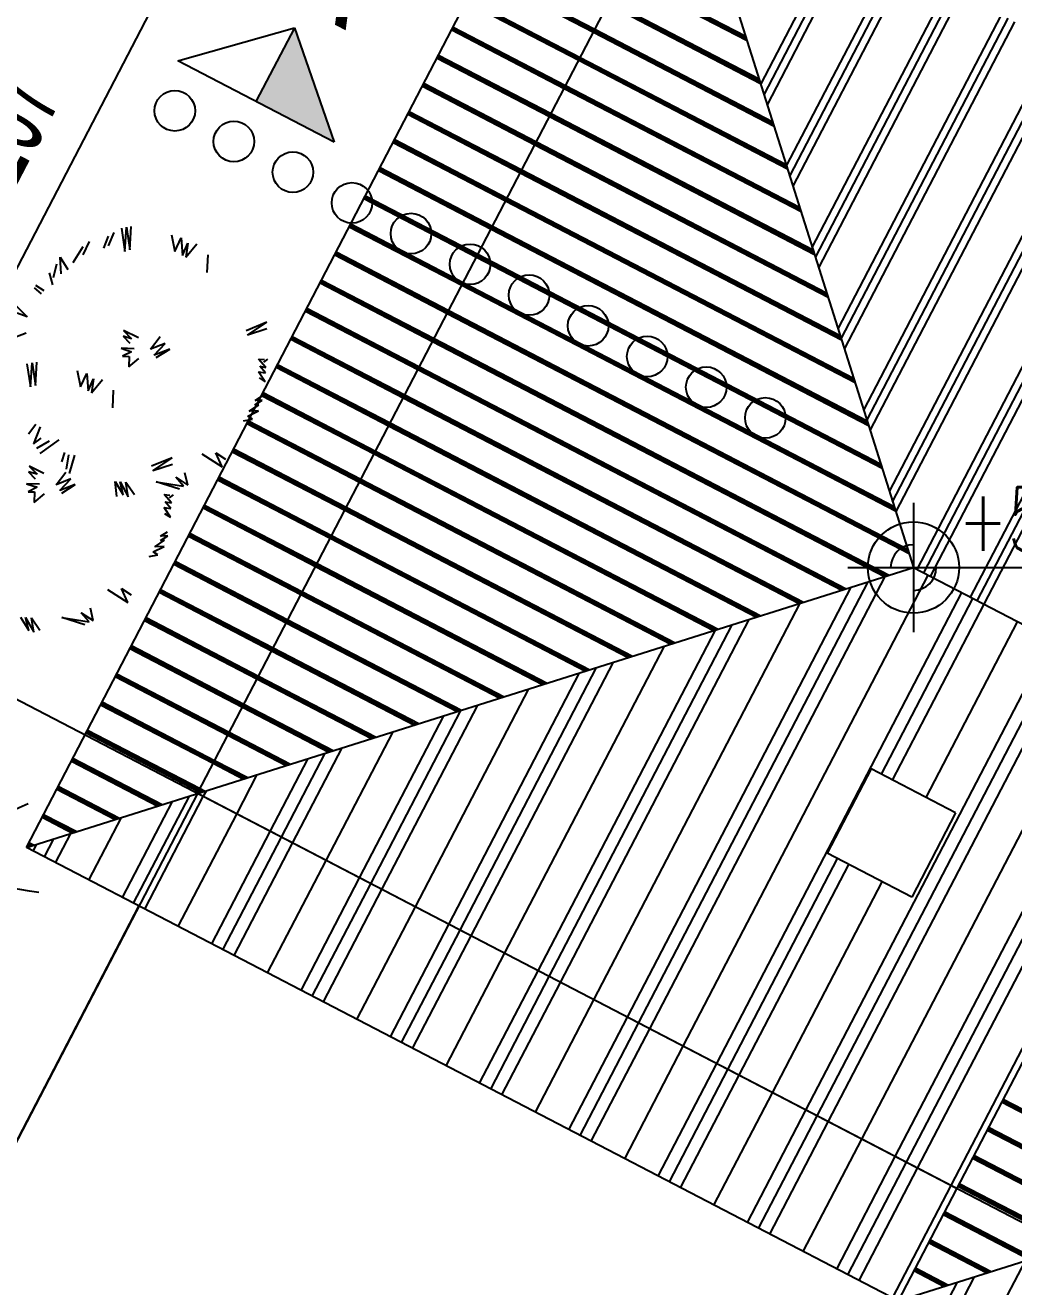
# Model space of a CAD drawing. Extents: x 3907.4 to 3911.57, y -3054.42 to -3053.7.
# Drawn here: x 3907.61819 to 3907.64938, y -3053.99474 to -3053.95494 of the extents above; entities that cross this region are included whole.
import ezdxf
from ezdxf.enums import TextEntityAlignment as Align

# ---------------------------------------------------------------- set-up
doc = ezdxf.new("R2010")
doc.units = 0
doc.header["$LTSCALE"] = 2
doc.header["$MEASUREMENT"] = 0
doc.linetypes.add('ACAD_ISO03W100', pattern=[30, 12, -18])
for name, color, linetype in [('ARAZİ', 7, 'CONTINUOUS'), ('AĞAÇ', 9, 'CONTINUOUS'), ('DUVAR', 7, 'CONTINUOUS'), ('MB', 11, 'CONTINUOUS'), ('OLÇÜ', 6, 'CONTINUOUS'), ('TEXT', 11, 'CONTINUOUS'), ('YAKLASMA', 6, 'CONTINUOUS'), ('ÇATI', 7, 'CONTINUOUS'), ('ÇATI TARAMA', 9, 'CONTINUOUS'), ('ÖLÇÜ İZİ', 9, 'CONTINUOUS')]:
    doc.layers.add(name, color=color, linetype=linetype)
doc.styles.add('İSİM', font='comicbd.ttf')
doc.styles.add('KAPı-PEN', font='simplex.shx', dxfattribs={"width": 0.7, "height": 10})
doc.styles.add('ÖLÇÜ', font='stylu.ttf', dxfattribs={"width": 0.5})

msp = doc.modelspace()

# ---------------------------------------------------------------- hatches: boundary and pattern name
at = {"layer": 'TEXT'}
msp.add_hatch(color=256, dxfattribs=at).paths.add_polyline_path([(3907.62547, -3053.957343), (3907.627935, -3053.958625), (3907.62668, -3053.955017)])

# ---------------------------------------------------------------- linework, layer by layer
at = {"layer": 'ARAZİ', "color": 2}
msp.add_line((3907.612085, -3054.001356), (3907.621776, -3053.982726), dxfattribs=at)
at = {"layer": 'AĞAÇ'}
for p, q in [((3907.621224, -3053.961337), (3907.621336, -3053.962071)), ((3907.621336, -3053.962071), (3907.621388, -3053.96131)), ((3907.621388, -3053.96131), (3907.62149, -3053.962022)), ((3907.62149, -3053.962022), (3907.621532, -3053.961292)), ((3907.620674, -3053.961966), (3907.620819, -3053.961595)), ((3907.620816, -3053.961895), (3907.620991, -3053.961481)), ((3907.622807, -3053.961554), (3907.622914, -3053.962073)), ((3907.622914, -3053.962073), (3907.623109, -3053.961649)), ((3907.623109, -3053.961649), (3907.623154, -3053.962198)), ((3907.619707, -3053.962423), (3907.620013, -3053.961915)), ((3907.62002, -3053.962184), (3907.620215, -3053.96176)), ((3907.623154, -3053.962198), (3907.623319, -3053.961816)), ((3907.623319, -3053.961816), (3907.623259, -3053.962255)), ((3907.623259, -3053.962255), (3907.623609, -3053.961835)), ((3907.61908, -3053.962899), (3907.619192, -3053.962462)), ((3907.61929, -3053.96225), (3907.619537, -3053.962643)), ((3907.619325, -3053.962777), (3907.61929, -3053.96225)), ((3907.623932, -3053.962736), (3907.623958, -3053.962178)), ((3907.619066, -3053.963125), (3907.618953, -3053.962745)), ((3907.618703, -3053.963415), (3907.618481, -3053.963226)), ((3907.618783, -3053.96332), (3907.61852, -3053.963151)), ((3907.617887, -3053.963768), (3907.618247, -3053.964133)), ((3907.618247, -3053.964133), (3907.617935, -3053.964016)), ((3907.625809, -3053.964304), (3907.625156, -3053.964576)), ((3907.625201, -3053.964717), (3907.625809, -3053.964304)), ((3907.625814, -3053.964519), (3907.625201, -3053.964717)), ((3907.61773, -3053.964827), (3907.61822, -3053.964637)), ((3907.621545, -3053.964828), (3907.621275, -3053.964745)), ((3907.621275, -3053.964745), (3907.621487, -3053.964966)), ((3907.62176, -3053.964802), (3907.62129, -3053.964573)), ((3907.62129, -3053.964573), (3907.621545, -3053.964828)), ((3907.622141, -3053.965156), (3907.62245, -3053.964757)), ((3907.621625, -3053.965142), (3907.621212, -3053.96513)), ((3907.621212, -3053.96513), (3907.621545, -3053.965236)), ((3907.621545, -3053.965236), (3907.62126, -3053.965379)), ((3907.62261, -3053.964976), (3907.622141, -3053.965156)), ((3907.622259, -3053.965342), (3907.62261, -3053.964976)), ((3907.622749, -3053.965152), (3907.622259, -3053.965342)), ((3907.622324, -3053.965419), (3907.622749, -3053.965152)), ((3907.618244, -3053.965615), (3907.618356, -3053.966348)), ((3907.618356, -3053.966348), (3907.618408, -3053.965587)), ((3907.618408, -3053.965587), (3907.61851, -3053.966299)), ((3907.61851, -3053.966299), (3907.618552, -3053.96557)), ((3907.62126, -3053.965379), (3907.621467, -3053.965384)), ((3907.621467, -3053.965384), (3907.621455, -3053.965717)), ((3907.621455, -3053.965717), (3907.621778, -3053.965447)), ((3907.625552, -3053.965468), (3907.625738, -3053.965484)), ((3907.625785, -3053.965733), (3907.625552, -3053.965468)), ((3907.625588, -3053.965695), (3907.625785, -3053.965733)), ((3907.625769, -3053.965904), (3907.625588, -3053.965695)), ((3907.625838, -3053.965477), (3907.625707, -3053.96557)), ((3907.619827, -3053.965831), (3907.619934, -3053.96635)), ((3907.619934, -3053.96635), (3907.620129, -3053.965926)), ((3907.620129, -3053.965926), (3907.620174, -3053.966475)), ((3907.620174, -3053.966475), (3907.620339, -3053.966093)), ((3907.620339, -3053.966093), (3907.620279, -3053.966532)), ((3907.620279, -3053.966532), (3907.620628, -3053.966112)), ((3907.625552, -3053.965876), (3907.625769, -3053.965904)), ((3907.625756, -3053.966183), (3907.625552, -3053.965876)), ((3907.625567, -3053.966059), (3907.625756, -3053.966183)), ((3907.620951, -3053.967013), (3907.620978, -3053.966455)), ((3907.625255, -3053.967114), (3907.625559, -3053.966908)), ((3907.625436, -3053.966915), (3907.625669, -3053.966771)), ((3907.625559, -3053.966908), (3907.625436, -3053.966915)), ((3907.625442, -3053.966776), (3907.625655, -3053.966642)), ((3907.625669, -3053.966771), (3907.625442, -3053.966776)), ((3907.625208, -3053.967274), (3907.625554, -3053.967101)), ((3907.625355, -3053.967364), (3907.625208, -3053.967274)), ((3907.625554, -3053.967101), (3907.625255, -3053.967114)), ((3907.618524, -3053.967536), (3907.618296, -3053.967841)), ((3907.61866, -3053.967604), (3907.618448, -3053.968146)), ((3907.625078, -3053.967421), (3907.625355, -3053.967364)), ((3907.618448, -3053.968146), (3907.618691, -3053.96797)), ((3907.618941, -3053.968063), (3907.618544, -3053.968288)), ((3907.619249, -3053.968018), (3907.618652, -3053.968453)), ((3907.619425, -3053.968421), (3907.619339, -3053.968708)), ((3907.61956, -3053.968489), (3907.61948, -3053.968938)), ((3907.619746, -3053.968505), (3907.619576, -3053.969081)), ((3907.623766, -3053.968458), (3907.624406, -3053.968874)), ((3907.624406, -3053.968874), (3907.624208, -3053.968428)), ((3907.624208, -3053.968428), (3907.624513, -3053.96863)), ((3907.61878, -3053.969079), (3907.61831, -3053.968851)), ((3907.61831, -3053.968851), (3907.618564, -3053.969105)), ((3907.622828, -3053.968581), (3907.622176, -3053.968853)), ((3907.622221, -3053.968994), (3907.622828, -3053.968581)), ((3907.622834, -3053.968796), (3907.622221, -3053.968994)), ((3907.618564, -3053.969105), (3907.618294, -3053.969022)), ((3907.618294, -3053.969022), (3907.618506, -3053.969243)), ((3907.619161, -3053.969433), (3907.61947, -3053.969034)), ((3907.61963, -3053.969253), (3907.619161, -3053.969433)), ((3907.619279, -3053.969619), (3907.61963, -3053.969253)), ((3907.62294, -3053.969197), (3907.623318, -3053.969445)), ((3907.623185, -3053.969484), (3907.62294, -3053.969197)), ((3907.623318, -3053.969445), (3907.623225, -3053.969055)), ((3907.618645, -3053.969419), (3907.618232, -3053.969407)), ((3907.618232, -3053.969407), (3907.618565, -3053.969513)), ((3907.618565, -3053.969513), (3907.61828, -3053.969656)), ((3907.61828, -3053.969656), (3907.618487, -3053.969661)), ((3907.618487, -3053.969661), (3907.618475, -3053.969994)), ((3907.619769, -3053.96943), (3907.619279, -3053.969619)), ((3907.619343, -3053.969697), (3907.619769, -3053.96943)), ((3907.621026, -3053.969337), (3907.621285, -3053.969752)), ((3907.62108, -3053.969801), (3907.621026, -3053.969337)), ((3907.621181, -3053.969341), (3907.621441, -3053.969811)), ((3907.621285, -3053.969752), (3907.621181, -3053.969341)), ((3907.621441, -3053.969811), (3907.621367, -3053.969357)), ((3907.621367, -3053.969357), (3907.621635, -3053.969741)), ((3907.622326, -3053.969341), (3907.623185, -3053.969484)), ((3907.623053, -3053.969577), (3907.622326, -3053.969341)), ((3907.618475, -3053.969994), (3907.618798, -3053.969724)), ((3907.622571, -3053.969745), (3907.622757, -3053.969761)), ((3907.622805, -3053.97001), (3907.622571, -3053.969745)), ((3907.622608, -3053.969972), (3907.622805, -3053.97001)), ((3907.622789, -3053.970181), (3907.622608, -3053.969972)), ((3907.622858, -3053.969754), (3907.622726, -3053.969848)), ((3907.622572, -3053.970153), (3907.622789, -3053.970181)), ((3907.622776, -3053.97046), (3907.622572, -3053.970153)), ((3907.622587, -3053.970337), (3907.622776, -3053.97046)), ((3907.622275, -3053.971392), (3907.622579, -3053.971185)), ((3907.622456, -3053.971193), (3907.622689, -3053.971048)), ((3907.622579, -3053.971185), (3907.622456, -3053.971193)), ((3907.622462, -3053.971053), (3907.622675, -3053.970919)), ((3907.622689, -3053.971048), (3907.622462, -3053.971053)), ((3907.622098, -3053.971698), (3907.622375, -3053.971641)), ((3907.622228, -3053.971551), (3907.622574, -3053.971379)), ((3907.622375, -3053.971641), (3907.622228, -3053.971551)), ((3907.622574, -3053.971379), (3907.622275, -3053.971392)), ((3907.620786, -3053.972735), (3907.621426, -3053.973151)), ((3907.621426, -3053.973151), (3907.621228, -3053.972705)), ((3907.621228, -3053.972705), (3907.621532, -3053.972907)), ((3907.618046, -3053.973614), (3907.618305, -3053.97403)), ((3907.618201, -3053.973618), (3907.618461, -3053.974088)), ((3907.618305, -3053.97403), (3907.618201, -3053.973618)), ((3907.618461, -3053.974088), (3907.618387, -3053.973634)), ((3907.618387, -3053.973634), (3907.618655, -3053.974018)), ((3907.619345, -3053.973618), (3907.620205, -3053.973761)), ((3907.620073, -3053.973854), (3907.619345, -3053.973618)), ((3907.61996, -3053.973475), (3907.620338, -3053.973722)), ((3907.620205, -3053.973761), (3907.61996, -3053.973475)), ((3907.620338, -3053.973722), (3907.620245, -3053.973332))]:
    msp.add_line(p, q, dxfattribs=at)
at = {"layer": 'AĞAÇ', "extrusion": (-0.415415, 0.909632, 4.93038e-31)}
msp.add_ellipse((3907.617594, -3053.979814, 0.00374), major_axis=(-0.006283, -0.002869), ratio=0.5, start_param=4.60298, end_param=5.307203, dxfattribs=at)
at = {"layer": 'AĞAÇ', "extrusion": (0.142315, 0.989821, -3.69779e-32)}
msp.add_ellipse((3907.617878, -3053.982189, 0.00374), major_axis=(-0.006837, 0.000983), ratio=0.5, start_param=4.60298, end_param=5.307203, dxfattribs=at)
at = {"layer": 'DUVAR'}
for p, q in [((3907.644879, -3053.978399), (3907.643495, -3053.98106)), ((3907.647541, -3053.979783), (3907.644879, -3053.978399)), ((3907.647541, -3053.979783), (3907.646156, -3053.982445)), ((3907.646156, -3053.982445), (3907.643495, -3053.98106))]:
    msp.add_line(p, q, dxfattribs=at)
at = {"layer": 'MB', "color": 2, "linetype": 'ACAD_ISO03W100', "ltscale": 0.4}
for p, q in [((3907.623621, -3053.979177), (3907.63908, -3053.949457)), ((3907.647575, -3053.991636), (3907.623621, -3053.979177))]:
    msp.add_line(p, q, dxfattribs=at)
at = {"layer": 'OLÇÜ', "color": 6}
msp.add_line((3907.612357, -3053.973318), (3907.627816, -3053.943598), dxfattribs=at)
at = {"layer": 'TEXT'}
for p, q in [((3907.623006, -3053.956061), (3907.62668, -3053.955017)), ((3907.62668, -3053.955017), (3907.62547, -3053.957343)), ((3907.62668, -3053.955017), (3907.627935, -3053.958625)), ((3907.627935, -3053.958625), (3907.623006, -3053.956061))]:
    msp.add_line(p, q, dxfattribs=at)
at = {"layer": 'TEXT', "color": 2}
for p, q in [((3907.646211, -3053.970009), (3907.646211, -3053.974085)), ((3907.644146, -3053.972047), (3907.654011, -3053.972047))]:
    msp.add_line(p, q, dxfattribs=at)
at = {"layer": 'TEXT'}
for centre in [(3907.622909, -3053.957635), (3907.624772, -3053.958604), (3907.626635, -3053.959573), (3907.628498, -3053.960542), (3907.630361, -3053.961511), (3907.632224, -3053.96248), (3907.634087, -3053.963449), (3907.63595, -3053.964418), (3907.637813, -3053.965387), (3907.639676, -3053.966356), (3907.641539, -3053.967325)]:
    msp.add_circle(centre, 0.00064, dxfattribs=at)
at = {"layer": 'TEXT', "color": 2}
msp.add_circle((3907.646211, -3053.972047), 0.00144, dxfattribs=at)
for start, end in [(90, 180), (270, 0)]:
    msp.add_arc((3907.646211, -3053.972047), 0.00072, start, end, dxfattribs=at)
at = {"layer": 'YAKLASMA', "linetype": 'ACAD_ISO03W100', "ltscale": 0.4}
msp.add_line((3907.726971, -3054.032934), (3907.528189, -3053.929539), dxfattribs=at)
at = {"layer": 'ÇATI', "color": 11, "ltscale": 0.5}
for p, q in [((3907.618227, -3053.98088), (3907.637377, -3053.944063)), ((3907.637377, -3053.944063), (3907.646211, -3053.972047)), ((3907.618227, -3053.98088), (3907.646211, -3053.972047)), ((3907.646211, -3053.972047), (3907.655304, -3053.976776)), ((3907.645729, -3053.995185), (3907.618227, -3053.98088))]:
    msp.add_line(p, q, dxfattribs=at)
at = {"layer": 'ÇATI', "ltscale": 0.5}
for p, q in [((3907.658419, -3053.970788), (3907.645729, -3053.995185)), ((3907.645729, -3053.995185), (3907.669836, -3053.987576))]:
    msp.add_line(p, q, dxfattribs=at)
at = {"layer": 'ÇATI TARAMA'}
for p, q in [((3907.6414, -3053.956807), (3907.643915, -3053.951972)), ((3907.641501, -3053.957128), (3907.644126, -3053.952082)), ((3907.641603, -3053.957449), (3907.644337, -3053.952192)), ((3907.642211, -3053.959376), (3907.645605, -3053.952851)), ((3907.642312, -3053.959697), (3907.645816, -3053.952961)), ((3907.632567, -3053.95331), (3907.636116, -3053.955156)), ((3907.632591, -3053.953265), (3907.63614, -3053.95511)), ((3907.632615, -3053.953219), (3907.636163, -3053.955065)), ((3907.637039, -3053.953382), (3907.640963, -3053.955423)), ((3907.637063, -3053.953336), (3907.640941, -3053.955354)), ((3907.637086, -3053.953291), (3907.64092, -3053.955285)), ((3907.642414, -3053.960018), (3907.646027, -3053.953071)), ((3907.643022, -3053.961945), (3907.647295, -3053.95373)), ((3907.632129, -3053.954152), (3907.635678, -3053.955998)), ((3907.632153, -3053.954106), (3907.635702, -3053.955952)), ((3907.636625, -3053.954178), (3907.641345, -3053.956633)), ((3907.643123, -3053.962266), (3907.647506, -3053.95384)), ((3907.643225, -3053.962587), (3907.647717, -3053.95395)), ((3907.632106, -3053.954197), (3907.635654, -3053.956043)), ((3907.636577, -3053.954269), (3907.641389, -3053.956771)), ((3907.636601, -3053.954223), (3907.641367, -3053.956702)), ((3907.643833, -3053.964514), (3907.648985, -3053.954609)), ((3907.643934, -3053.964835), (3907.649196, -3053.954719)), ((3907.644036, -3053.965156), (3907.649408, -3053.954829)), ((3907.631644, -3053.955084), (3907.635193, -3053.95693)), ((3907.631668, -3053.955039), (3907.635217, -3053.956885)), ((3907.631692, -3053.954993), (3907.63524, -3053.956839)), ((3907.636116, -3053.955156), (3907.641815, -3053.95812)), ((3907.63614, -3053.95511), (3907.641793, -3053.958051)), ((3907.636163, -3053.955065), (3907.641771, -3053.957982)), ((3907.644644, -3053.967083), (3907.650675, -3053.955488)), ((3907.644745, -3053.967404), (3907.650886, -3053.955598)), ((3907.644847, -3053.967726), (3907.651098, -3053.955708)), ((3907.631183, -3053.955972), (3907.634732, -3053.957817)), ((3907.631207, -3053.955926), (3907.634755, -3053.957772)), ((3907.63123, -3053.955881), (3907.634779, -3053.957726)), ((3907.635654, -3053.956043), (3907.64224, -3053.959469)), ((3907.635678, -3053.955998), (3907.642219, -3053.9594)), ((3907.635702, -3053.955952), (3907.642197, -3053.95933)), ((3907.645455, -3053.969652), (3907.652365, -3053.956367)), ((3907.645556, -3053.969974), (3907.652576, -3053.956477)), ((3907.630721, -3053.956859), (3907.63427, -3053.958705)), ((3907.630745, -3053.956813), (3907.634294, -3053.958659)), ((3907.630769, -3053.956768), (3907.634317, -3053.958614)), ((3907.635193, -3053.95693), (3907.642666, -3053.960817)), ((3907.635217, -3053.956885), (3907.642644, -3053.960748)), ((3907.63524, -3053.956839), (3907.642622, -3053.960679)), ((3907.645658, -3053.970295), (3907.652788, -3053.956587)), ((3907.646326, -3053.972106), (3907.654055, -3053.957246)), ((3907.646537, -3053.972216), (3907.654266, -3053.957356)), ((3907.63026, -3053.957746), (3907.633809, -3053.959592)), ((3907.630284, -3053.9577), (3907.633832, -3053.959546)), ((3907.630307, -3053.957655), (3907.633856, -3053.959501)), ((3907.634779, -3053.957726), (3907.643048, -3053.962028)), ((3907.646748, -3053.972326), (3907.654478, -3053.957466)), ((3907.634732, -3053.957817), (3907.643092, -3053.962166)), ((3907.634755, -3053.957772), (3907.64307, -3053.962097)), ((3907.648016, -3053.972986), (3907.655745, -3053.958126)), ((3907.629846, -3053.958542), (3907.633395, -3053.960388)), ((3907.648227, -3053.973095), (3907.655956, -3053.958235)), ((3907.648438, -3053.973205), (3907.656168, -3053.958345)), ((3907.629799, -3053.958633), (3907.633347, -3053.960479)), ((3907.629822, -3053.958588), (3907.633371, -3053.960433)), ((3907.63427, -3053.958705), (3907.643517, -3053.963515)), ((3907.634294, -3053.958659), (3907.643496, -3053.963445)), ((3907.634317, -3053.958614), (3907.643474, -3053.963376)), ((3907.629337, -3053.95952), (3907.632886, -3053.961366)), ((3907.629361, -3053.959475), (3907.632909, -3053.961321)), ((3907.629384, -3053.959429), (3907.632933, -3053.961275)), ((3907.633809, -3053.959592), (3907.643943, -3053.964863)), ((3907.633832, -3053.959546), (3907.643921, -3053.964794)), ((3907.633856, -3053.959501), (3907.6439, -3053.964725)), ((3907.628876, -3053.960407), (3907.632424, -3053.962253)), ((3907.628899, -3053.960362), (3907.632448, -3053.962208)), ((3907.628923, -3053.960316), (3907.632472, -3053.962162)), ((3907.633347, -3053.960479), (3907.644369, -3053.966212)), ((3907.633371, -3053.960433), (3907.644347, -3053.966143)), ((3907.633395, -3053.960388), (3907.644325, -3053.966073)), ((3907.628414, -3053.961295), (3907.631963, -3053.96314)), ((3907.628438, -3053.961249), (3907.631987, -3053.963095)), ((3907.628462, -3053.961204), (3907.63201, -3053.963049)), ((3907.632909, -3053.961321), (3907.644773, -3053.967491)), ((3907.632933, -3053.961275), (3907.644751, -3053.967422)), ((3907.632886, -3053.961366), (3907.644795, -3053.96756)), ((3907.627976, -3053.962136), (3907.631525, -3053.963982)), ((3907.628, -3053.962091), (3907.631549, -3053.963937)), ((3907.627953, -3053.962182), (3907.631501, -3053.964028)), ((3907.632424, -3053.962253), (3907.64522, -3053.968909)), ((3907.632448, -3053.962208), (3907.645198, -3053.96884)), ((3907.632472, -3053.962162), (3907.645177, -3053.968771)), ((3907.627491, -3053.963069), (3907.63104, -3053.964915)), ((3907.627515, -3053.963023), (3907.631064, -3053.964869)), ((3907.627539, -3053.962978), (3907.631087, -3053.964824)), ((3907.631963, -3053.96314), (3907.645646, -3053.970258)), ((3907.631987, -3053.963095), (3907.645624, -3053.970188)), ((3907.63201, -3053.963049), (3907.645602, -3053.970119)), ((3907.62703, -3053.963956), (3907.630578, -3053.965802)), ((3907.627053, -3053.963911), (3907.630602, -3053.965756)), ((3907.627077, -3053.963865), (3907.630626, -3053.965711)), ((3907.631501, -3053.964028), (3907.646072, -3053.971606)), ((3907.631525, -3053.963982), (3907.64605, -3053.971537)), ((3907.631549, -3053.963937), (3907.646028, -3053.971468)), ((3907.626568, -3053.964843), (3907.630117, -3053.966689)), ((3907.626592, -3053.964798), (3907.630141, -3053.966644)), ((3907.626616, -3053.964752), (3907.630164, -3053.966598)), ((3907.63104, -3053.964915), (3907.645302, -3053.972333)), ((3907.631064, -3053.964869), (3907.645372, -3053.972311)), ((3907.631087, -3053.964824), (3907.645441, -3053.97229)), ((3907.626107, -3053.96573), (3907.629656, -3053.967576)), ((3907.626131, -3053.965685), (3907.629679, -3053.967531)), ((3907.626154, -3053.965639), (3907.629703, -3053.967485)), ((3907.630626, -3053.965711), (3907.644092, -3053.972715)), ((3907.630578, -3053.965802), (3907.643954, -3053.972759)), ((3907.630602, -3053.965756), (3907.644023, -3053.972737)), ((3907.625693, -3053.966527), (3907.629241, -3053.968372)), ((3907.625645, -3053.966618), (3907.629194, -3053.968463)), ((3907.625669, -3053.966572), (3907.629218, -3053.968418)), ((3907.630117, -3053.966689), (3907.642605, -3053.973185)), ((3907.630141, -3053.966644), (3907.642674, -3053.973163)), ((3907.630164, -3053.966598), (3907.642743, -3053.973141)), ((3907.625184, -3053.967505), (3907.628733, -3053.969351)), ((3907.625208, -3053.967459), (3907.628756, -3053.969305)), ((3907.625231, -3053.967414), (3907.62878, -3053.96926)), ((3907.629656, -3053.967576), (3907.641257, -3053.97361)), ((3907.629679, -3053.967531), (3907.641326, -3053.973589)), ((3907.629703, -3053.967485), (3907.641395, -3053.973567)), ((3907.624723, -3053.968392), (3907.628271, -3053.970238)), ((3907.624746, -3053.968346), (3907.628295, -3053.970192)), ((3907.62477, -3053.968301), (3907.628319, -3053.970147)), ((3907.629194, -3053.968463), (3907.639908, -3053.974036)), ((3907.629218, -3053.968418), (3907.639977, -3053.974014)), ((3907.629241, -3053.968372), (3907.640046, -3053.973992)), ((3907.624261, -3053.969279), (3907.62781, -3053.971125)), ((3907.624285, -3053.969234), (3907.627833, -3053.971079)), ((3907.624308, -3053.969188), (3907.627857, -3053.971034)), ((3907.628756, -3053.969305), (3907.638628, -3053.97444)), ((3907.62878, -3053.96926), (3907.638698, -3053.974418)), ((3907.628733, -3053.969351), (3907.638559, -3053.974462)), ((3907.623847, -3053.970075), (3907.627396, -3053.971921)), ((3907.6238, -3053.970166), (3907.627348, -3053.972012)), ((3907.623823, -3053.970121), (3907.627372, -3053.971967)), ((3907.628271, -3053.970238), (3907.637211, -3053.974888)), ((3907.628295, -3053.970192), (3907.63728, -3053.974866)), ((3907.628319, -3053.970147), (3907.637349, -3053.974844)), ((3907.623338, -3053.971053), (3907.626887, -3053.972899)), ((3907.623362, -3053.971008), (3907.62691, -3053.972854)), ((3907.623385, -3053.970962), (3907.626934, -3053.972808)), ((3907.62781, -3053.971125), (3907.635862, -3053.975313)), ((3907.627833, -3053.971079), (3907.635931, -3053.975291)), ((3907.627857, -3053.971034), (3907.636, -3053.97527)), ((3907.622877, -3053.971941), (3907.626425, -3053.973786)), ((3907.6229, -3053.971895), (3907.626449, -3053.973741)), ((3907.622924, -3053.97185), (3907.626473, -3053.973695)), ((3907.627348, -3053.972012), (3907.634513, -3053.975739)), ((3907.627372, -3053.971967), (3907.634583, -3053.975717)), ((3907.627396, -3053.971921), (3907.634652, -3053.975695)), ((3907.63754, -3053.986417), (3907.64478, -3053.972498)), ((3907.637892, -3053.9866), (3907.645315, -3053.972329)), ((3907.638949, -3053.98715), (3907.646678, -3053.97229)), ((3907.622415, -3053.972828), (3907.625964, -3053.974674)), ((3907.622439, -3053.972782), (3907.625988, -3053.974628)), ((3907.622463, -3053.972737), (3907.626011, -3053.974583)), ((3907.62691, -3053.972854), (3907.633234, -3053.976143)), ((3907.626934, -3053.972808), (3907.633303, -3053.976121)), ((3907.637188, -3053.986234), (3907.644245, -3053.972667)), ((3907.640005, -3053.987699), (3907.647734, -3053.972839)), ((3907.626887, -3053.972899), (3907.633165, -3053.976165)), ((3907.636132, -3053.985684), (3907.642639, -3053.973174)), ((3907.645202, -3053.978567), (3907.648086, -3053.973022)), ((3907.645554, -3053.97875), (3907.648438, -3053.973205)), ((3907.621977, -3053.973669), (3907.625526, -3053.975515)), ((3907.622001, -3053.973624), (3907.62555, -3053.97547)), ((3907.635075, -3053.985135), (3907.641033, -3053.973681)), ((3907.621954, -3053.973715), (3907.625502, -3053.975561)), ((3907.626425, -3053.973786), (3907.631816, -3053.97659)), ((3907.626449, -3053.973741), (3907.631885, -3053.976569)), ((3907.626473, -3053.973695), (3907.631955, -3053.976547)), ((3907.634371, -3053.984769), (3907.639963, -3053.974019)), ((3907.634723, -3053.984952), (3907.640498, -3053.97385)), ((3907.646611, -3053.979299), (3907.649495, -3053.973755)), ((3907.642822, -3053.989164), (3907.650551, -3053.974304)), ((3907.643174, -3053.989347), (3907.650903, -3053.974487)), ((3907.621492, -3053.974602), (3907.625041, -3053.976448)), ((3907.621516, -3053.974557), (3907.625065, -3053.976402)), ((3907.62154, -3053.974511), (3907.625088, -3053.976357)), ((3907.625964, -3053.974674), (3907.630468, -3053.977016)), ((3907.625988, -3053.974628), (3907.630537, -3053.976994)), ((3907.626011, -3053.974583), (3907.630606, -3053.976972)), ((3907.633315, -3053.984219), (3907.638357, -3053.974526)), ((3907.643526, -3053.98953), (3907.651255, -3053.97467)), ((3907.631907, -3053.983487), (3907.636216, -3053.975201)), ((3907.632259, -3053.98367), (3907.636751, -3053.975033)), ((3907.644582, -3053.99008), (3907.652311, -3053.97522)), ((3907.621031, -3053.975489), (3907.62458, -3053.977335)), ((3907.621055, -3053.975444), (3907.624603, -3053.97729)), ((3907.621078, -3053.975398), (3907.624627, -3053.977244)), ((3907.625502, -3053.975561), (3907.629119, -3053.977442)), ((3907.625526, -3053.975515), (3907.629188, -3053.97742)), ((3907.62555, -3053.97547), (3907.629257, -3053.977398)), ((3907.631555, -3053.983304), (3907.635681, -3053.97537)), ((3907.630498, -3053.982754), (3907.634075, -3053.975877)), ((3907.645638, -3053.990629), (3907.653368, -3053.975769)), ((3907.64599, -3053.990812), (3907.65372, -3053.975952)), ((3907.620569, -3053.976376), (3907.624118, -3053.978222)), ((3907.620593, -3053.976331), (3907.624142, -3053.978177)), ((3907.620617, -3053.976285), (3907.624165, -3053.978131)), ((3907.625041, -3053.976448), (3907.62777, -3053.977868)), ((3907.625065, -3053.976402), (3907.62784, -3053.977846)), ((3907.625088, -3053.976357), (3907.627909, -3053.977824)), ((3907.629442, -3053.982205), (3907.63247, -3053.976384)), ((3907.646342, -3053.990996), (3907.654072, -3053.976136)), ((3907.628738, -3053.981839), (3907.631399, -3053.976722)), ((3907.62909, -3053.982022), (3907.631934, -3053.976553)), ((3907.647399, -3053.991545), (3907.655128, -3053.976685)), ((3907.620108, -3053.977264), (3907.623657, -3053.979109)), ((3907.620132, -3053.977218), (3907.62368, -3053.979064)), ((3907.620155, -3053.977173), (3907.623704, -3053.979018)), ((3907.624627, -3053.977244), (3907.62656, -3053.97825)), ((3907.627682, -3053.981289), (3907.629793, -3053.977229)), ((3907.62458, -3053.977335), (3907.626422, -3053.978293)), ((3907.624603, -3053.97729), (3907.626491, -3053.978271)), ((3907.619694, -3053.97806), (3907.622514, -3053.979527)), ((3907.626273, -3053.980557), (3907.627653, -3053.977905)), ((3907.626625, -3053.98074), (3907.628188, -3053.977736)), ((3907.619647, -3053.978151), (3907.622376, -3053.97957)), ((3907.61967, -3053.978105), (3907.622445, -3053.979549)), ((3907.624118, -3053.978222), (3907.625073, -3053.978719)), ((3907.624142, -3053.978177), (3907.625142, -3053.978697)), ((3907.624165, -3053.978131), (3907.625211, -3053.978675)), ((3907.625921, -3053.980373), (3907.627117, -3053.978074)), ((3907.624865, -3053.979824), (3907.625512, -3053.978581)), ((3907.619185, -3053.979038), (3907.621027, -3053.979996)), ((3907.619209, -3053.978992), (3907.621096, -3053.979974)), ((3907.619232, -3053.978947), (3907.621166, -3053.979952)), ((3907.621611, -3053.98264), (3907.623371, -3053.979256)), ((3907.623657, -3053.979109), (3907.623725, -3053.979145)), ((3907.62368, -3053.979064), (3907.623794, -3053.979123)), ((3907.623704, -3053.979018), (3907.623863, -3053.979101)), ((3907.623809, -3053.979275), (3907.623906, -3053.979087)), ((3907.621259, -3053.982457), (3907.622835, -3053.979425)), ((3907.621963, -3053.982823), (3907.623809, -3053.979275)), ((3907.618724, -3053.979925), (3907.619679, -3053.980422)), ((3907.618747, -3053.97988), (3907.619748, -3053.9804)), ((3907.618771, -3053.979834), (3907.619817, -3053.980378)), ((3907.620202, -3053.981908), (3907.62123, -3053.979932)), ((3907.623019, -3053.983373), (3907.624865, -3053.979824)), ((3907.619146, -3053.981358), (3907.619624, -3053.980439)), ((3907.624075, -3053.983922), (3907.625921, -3053.980373)), ((3907.618262, -3053.980812), (3907.61833, -3053.980847)), ((3907.618286, -3053.980767), (3907.618399, -3053.980826)), ((3907.618309, -3053.980721), (3907.618468, -3053.980804)), ((3907.618442, -3053.980992), (3907.618554, -3053.980777)), ((3907.618794, -3053.981175), (3907.619089, -3053.980608)), ((3907.624427, -3053.984105), (3907.626273, -3053.980557)), ((3907.624779, -3053.984288), (3907.626625, -3053.98074)), ((3907.640357, -3053.987882), (3907.643818, -3053.981228)), ((3907.625836, -3053.984838), (3907.627682, -3053.981289)), ((3907.640709, -3053.988065), (3907.64417, -3053.981412)), ((3907.626892, -3053.985387), (3907.628738, -3053.981839)), ((3907.627244, -3053.98557), (3907.62909, -3053.982022)), ((3907.641765, -3053.988615), (3907.645226, -3053.981961)), ((3907.627596, -3053.985753), (3907.629442, -3053.982205)), ((3907.628652, -3053.986303), (3907.630498, -3053.982754)), ((3907.629709, -3053.986852), (3907.631555, -3053.983304)), ((3907.630061, -3053.987035), (3907.631907, -3053.983487)), ((3907.630413, -3053.987219), (3907.632259, -3053.98367)), ((3907.631469, -3053.987768), (3907.633315, -3053.984219)), ((3907.632525, -3053.988317), (3907.634371, -3053.984769)), ((3907.632878, -3053.988501), (3907.634723, -3053.984952)), ((3907.63323, -3053.988684), (3907.635075, -3053.985135)), ((3907.634286, -3053.989233), (3907.636132, -3053.985684)), ((3907.635342, -3053.989783), (3907.637188, -3053.986234)), ((3907.635694, -3053.989966), (3907.63754, -3053.986417)), ((3907.636046, -3053.990149), (3907.637892, -3053.9866)), ((3907.637103, -3053.990698), (3907.638949, -3053.98715)), ((3907.638159, -3053.991248), (3907.640005, -3053.987699)), ((3907.638511, -3053.991431), (3907.640357, -3053.987882)), ((3907.638863, -3053.991614), (3907.640709, -3053.988065)), ((3907.639919, -3053.992163), (3907.641765, -3053.988615)), ((3907.649042, -3053.988816), (3907.65259, -3053.990662)), ((3907.640976, -3053.992713), (3907.642822, -3053.989164)), ((3907.648994, -3053.988907), (3907.652543, -3053.990753)), ((3907.649018, -3053.988862), (3907.652567, -3053.990707)), ((3907.641328, -3053.992896), (3907.643174, -3053.989347)), ((3907.64168, -3053.993079), (3907.643526, -3053.98953)), ((3907.648533, -3053.989794), (3907.652082, -3053.99164)), ((3907.648557, -3053.989749), (3907.652105, -3053.991595)), ((3907.64858, -3053.989703), (3907.652129, -3053.991549)), ((3907.642736, -3053.993628), (3907.644582, -3053.99008)), ((3907.643792, -3053.994178), (3907.645638, -3053.990629)), ((3907.648072, -3053.990681), (3907.65162, -3053.992527)), ((3907.648095, -3053.990636), (3907.651644, -3053.992482)), ((3907.648119, -3053.99059), (3907.651667, -3053.992436)), ((3907.644145, -3053.994361), (3907.64599, -3053.990812)), ((3907.644497, -3053.994544), (3907.646342, -3053.990996)), ((3907.645553, -3053.995094), (3907.647399, -3053.991545)), ((3907.64761, -3053.991569), (3907.651159, -3053.993414)), ((3907.647634, -3053.991523), (3907.651182, -3053.993369)), ((3907.647657, -3053.991478), (3907.651206, -3053.993323)), ((3907.647196, -3053.992365), (3907.650016, -3053.993832)), ((3907.647149, -3053.992456), (3907.649878, -3053.993875)), ((3907.647172, -3053.99241), (3907.649947, -3053.993854)), ((3907.646687, -3053.993343), (3907.648529, -3053.994301)), ((3907.646711, -3053.993297), (3907.648598, -3053.994279)), ((3907.646734, -3053.993252), (3907.648668, -3053.994258)), ((3907.64837, -3053.996559), (3907.649743, -3053.993918)), ((3907.646226, -3053.99423), (3907.647181, -3053.994727)), ((3907.646249, -3053.994185), (3907.64725, -3053.994705)), ((3907.646273, -3053.994139), (3907.647319, -3053.994683)), ((3907.646961, -3053.995826), (3907.647602, -3053.994594)), ((3907.647313, -3053.996009), (3907.648138, -3053.994425))]:
    msp.add_line(p, q, dxfattribs=at)
at = {"layer": 'ÖLÇÜ İZİ', "linetype": 'ACAD_ISO03W100', "ltscale": 0.5}
msp.add_line((3907.623621, -3053.979177), (3907.612085, -3054.001356), dxfattribs=at)

# ---------------------------------------------------------------- texts
at = {"layer": 'OLÇÜ', "color": 62, "style": 'ÖLÇÜ', "width": 0.5}
msp.add_text('167', height=0.003, rotation=62.519, dxfattribs=at).set_placement((3907.617857, -3053.96011))
at = {"layer": 'TEXT', "style": 'İSİM'}
msp.add_attdef('A', text='A', height=0.003, rotation=332.519, dxfattribs=at).set_placement((3907.627121, -3053.954485), align=Align.CENTER)
at = {"layer": 'TEXT', "color": 2, "style": 'KAPı-PEN', "width": 0.7}
msp.add_attdef('+5.15', text='+5.15', height=0.002, dxfattribs=at).set_placement((3907.650507, -3053.971516), align=Align.CENTER)

doc.saveas('drawing.dxf')
